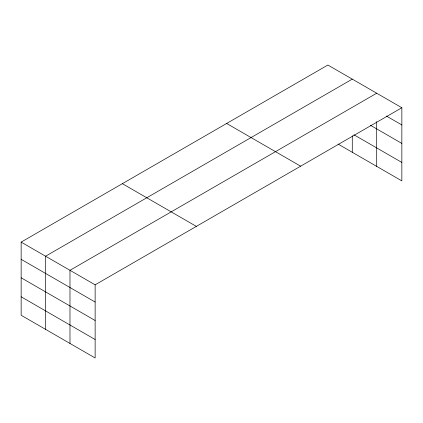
<?xml version="1.0" encoding="UTF-8"?>
<svg xmlns="http://www.w3.org/2000/svg" width="423" height="423" viewBox="0 0 423 423"><rect width="100%" height="100%" fill="white"/><g stroke="black" fill="none" stroke-linecap="round" stroke-linejoin="round"><path stroke-width="0.63" d="M401.85 107.743L327.867 65.031L21.15 242.109L21.15 315.257L95.133 357.969L95.133 284.827L401.85 107.743L401.85 180.891L338.083 144.074M352.28 79.127L45.568 256.206L45.568 329.348M376.697 93.224L69.98 270.302L69.98 343.444M386.416 116.05L401.85 124.959M370.448 125.287L401.85 143.418M353.982 134.8L401.85 162.432M226.649 123.468L300.631 166.181M122.363 183.677L196.351 226.39M21.15 242.109L95.133 284.827M21.15 259.325L95.133 302.043M21.15 277.784L95.133 320.497M21.15 296.798L95.133 339.516M376.697 121.644L376.697 166.366M352.28 135.794L352.28 152.269"/></g></svg>
